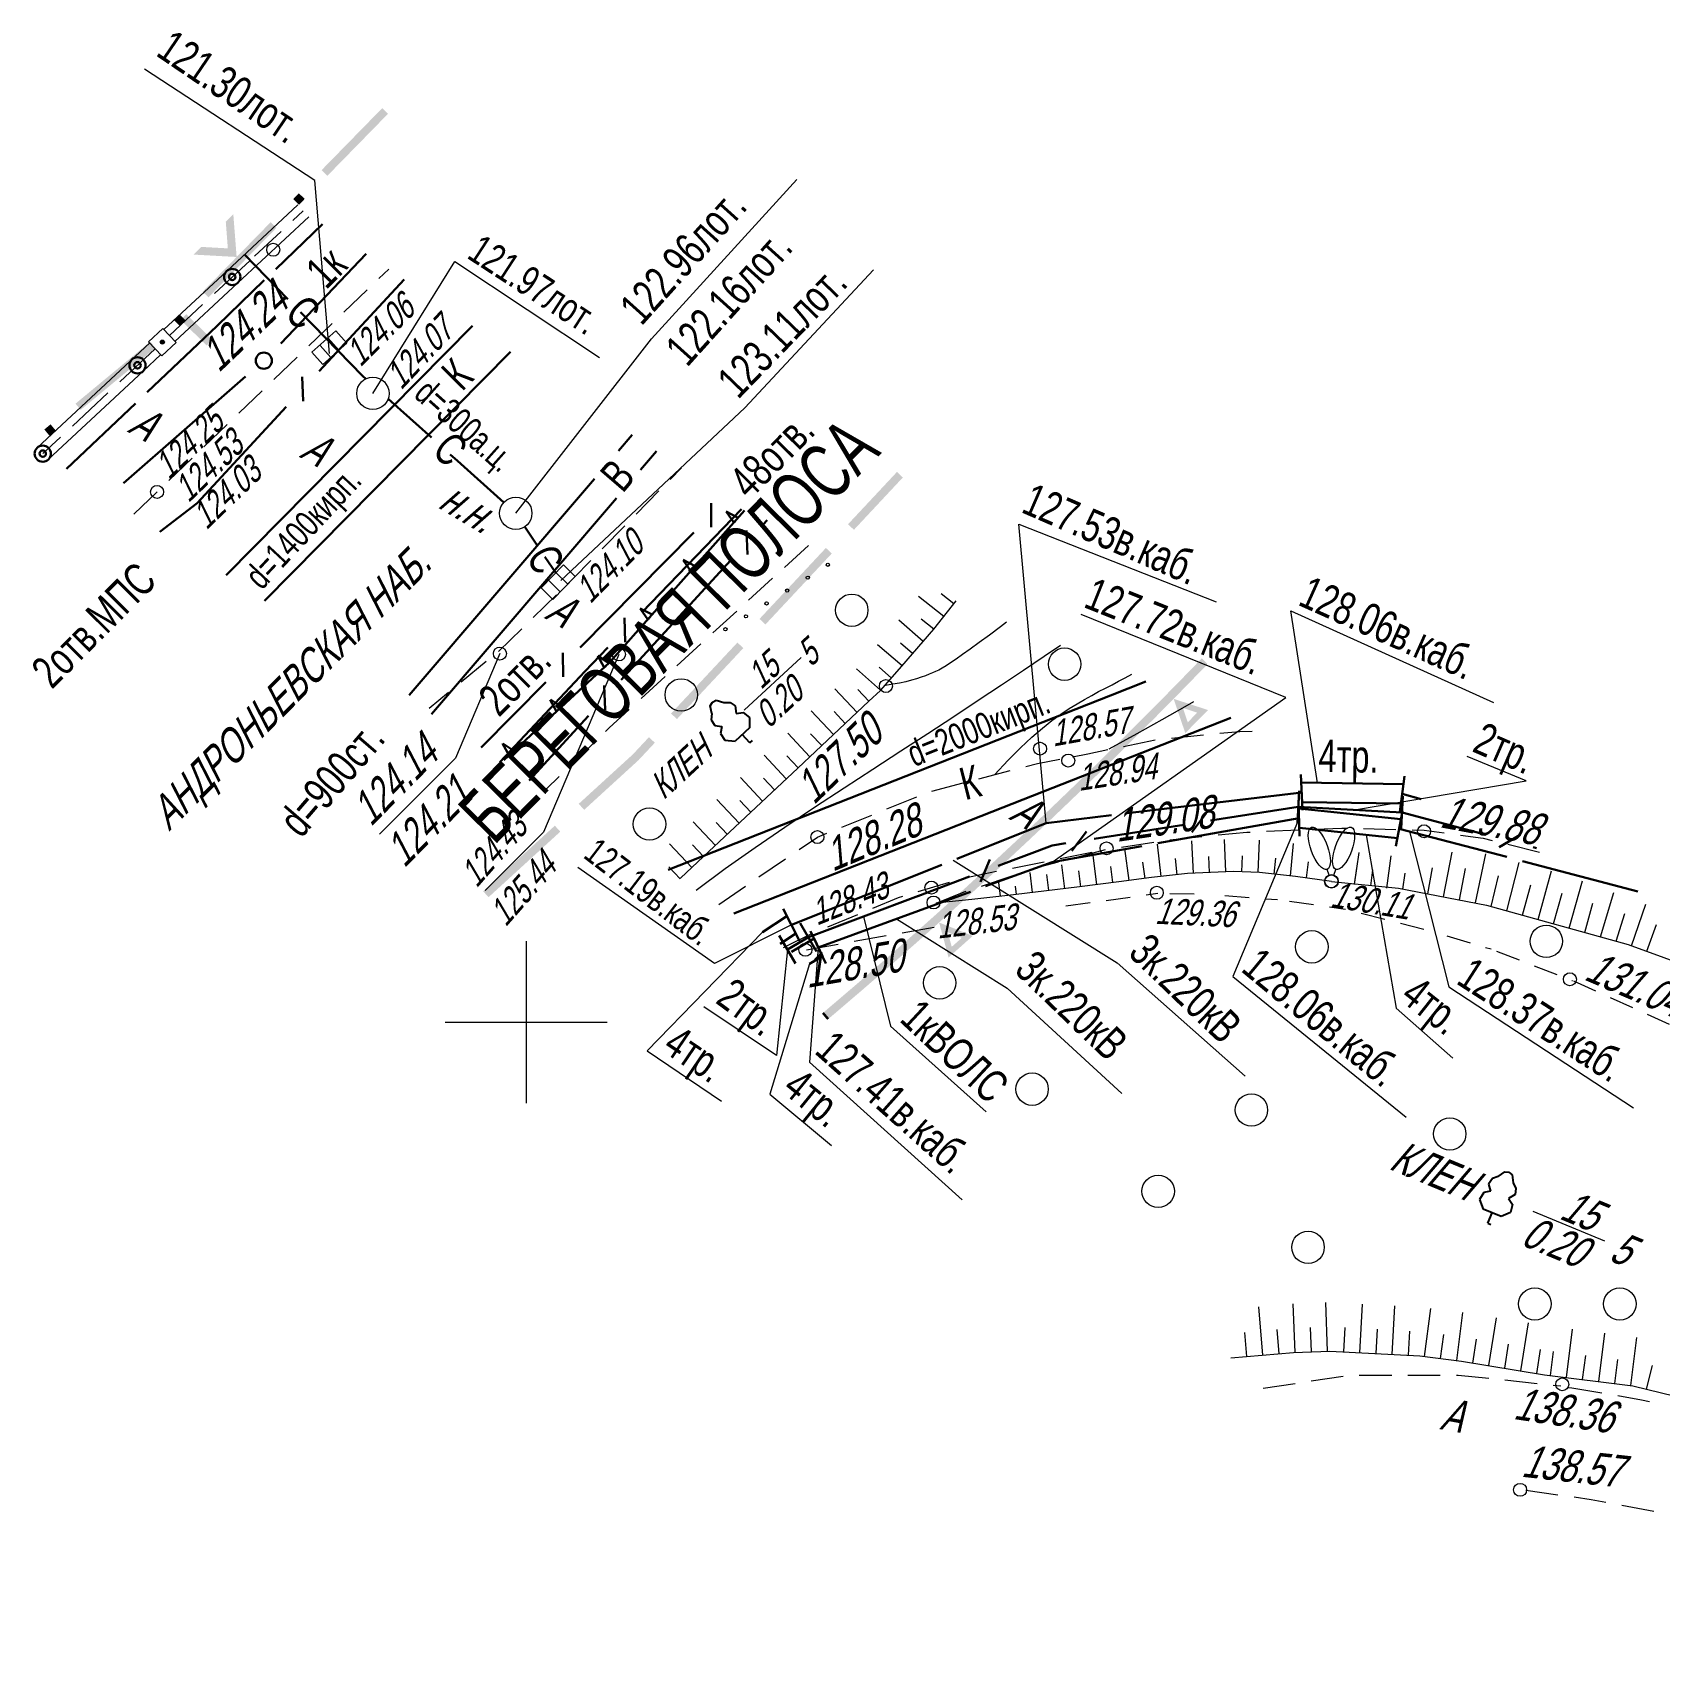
# Model space of a CAD drawing. Extents: x 10098 to 11902, y 8648 to 10202.
# Drawn here: x 10784.8 to 10835, y 9229.9 to 9280.6 of the extents above; entities that cross this region are included whole.
import ezdxf
from ezdxf.enums import TextEntityAlignment as Align

# ---------------------------------------------------------------- set-up
doc = ezdxf.new("R2010")
doc.units = 0
for name, color, linetype in [('1_Водопровод', 7, 'Continuous'), ('21_Колодцы', 7, 'Continuous'), ('22_Столбы', 7, 'Continuous'), ('23_Ограждения', 7, 'Continuous'), ('24_Растительность', 7, 'Continuous'), ('25_Откосы', 7, 'Continuous'), ('26_Горизонтали', 7, 'Continuous'), ('38_Высотные_отметки', 7, 'Continuous'), ('50_Красные_линии', 7, 'Continuous'), ('51_Сетка_координат', 7, 'Continuous'), ('52_Топонимика', 7, 'Continuous')]:
    doc.layers.add(name, color=color, linetype=linetype)
for name, color, linetype, lineweight in [('2_Водосток', 30, 'Continuous', 30), ('4_Канализация', 16, 'Continuous', 30), ('7_Электрокабели', 1, 'Continuous', 30), ('8_Связь', 3, 'Continuous', 30)]:
    doc.layers.add(name, color=color, linetype=linetype, lineweight=lineweight)
doc.styles.add('mggt', font='russian_1251.shx', dxfattribs={"width": 0.75, "oblique": 18, "height": 1})
doc.styles.add('Style-RUSSIAN_1251', font='RUSSIAN_1251.shx')
doc.linetypes.add('кабель_связи_М', pattern='A,10,-1.5,[130,ltypeshp.shx,S=0.75,R=-45,X=0,Y=0],-1.5', length=13)

msp = doc.modelspace()

# ---------------------------------------------------------------- hatches: boundary and pattern name
at = {"layer": '22_Столбы', "linetype": 'Continuous', "lineweight": 9}
h = msp.add_hatch(color=8, dxfattribs=at)
edge = h.paths.add_edge_path()
edge.add_arc((10788.771, 9271.001), 0.0625, 0, 360)
at = {"layer": '50_Красные_линии', "linetype": 'Continuous', "lineweight": 25}
for points in [[(10795.56, 9278.227), (10793.685, 9276.31), (10793.864, 9276.136), (10795.738, 9278.052)], [(10792.986, 9275.596), (10792.811, 9275.417), (10792.99, 9275.242), (10793.164, 9275.421)], [(10790.791, 9273.895), (10789.968, 9273.941), (10789.736, 9273.703), (10791.063, 9273.63), (10790.96, 9274.954), (10790.728, 9274.717)], [(10792.112, 9274.702), (10790.014, 9272.557), (10790.193, 9272.383), (10792.29, 9274.527)], [(10789.315, 9271.843), (10789.14, 9271.664), (10789.319, 9271.489), (10789.493, 9271.668)], [(10790.139, 9270.898), (10790.314, 9271.077), (10789.51, 9271.863), (10789.335, 9271.685)], [(10788.399, 9271.014), (10786.088, 9269.1), (10786.248, 9268.908), (10788.558, 9270.821)], [(10785.318, 9268.462), (10785.126, 9268.303), (10785.285, 9268.11), (10785.478, 9268.27)], [(10810.122, 9265.205), (10811.632, 9266.821), (10811.45, 9266.992), (10809.939, 9265.376)], [(10807.39, 9262.283), (10809.439, 9264.475), (10809.256, 9264.645), (10807.207, 9262.454)], [(10804.658, 9259.361), (10806.707, 9261.553), (10806.524, 9261.724), (10804.475, 9259.532)], [(10820.343, 9260.344), (10821.041, 9261.06), (10820.862, 9261.235), (10820.164, 9260.518)], [(10820.253, 9260.251), (10820.343, 9260.344), (10820.164, 9260.518), (10820.075, 9260.426), (10819.463, 9259.806), (10819.641, 9259.631)], [(10819.46, 9259.447), (10819.641, 9259.631), (10819.463, 9259.806), (10819.282, 9259.623), (10818.757, 9259.099), (10818.934, 9258.922)], [(10818.66, 9258.648), (10818.934, 9258.922), (10818.757, 9259.099), (10818.484, 9258.826), (10818.048, 9258.396), (10818.223, 9258.218)], [(10803.471, 9258.092), (10803.975, 9258.631), (10803.793, 9258.802), (10803.295, 9258.27), (10801.625, 9256.744), (10801.794, 9256.559)], [(10817.855, 9257.856), (10818.223, 9258.218), (10818.048, 9258.396), (10817.681, 9258.034), (10817.333, 9257.697), (10817.508, 9257.518)], [(10817.045, 9257.069), (10817.508, 9257.518), (10817.333, 9257.697), (10816.871, 9257.249), (10816.615, 9257.003), (10816.788, 9256.822)], [(10816.229, 9256.287), (10816.788, 9256.822), (10816.615, 9257.003), (10816.057, 9256.468), (10815.892, 9256.313), (10816.064, 9256.131)], [(10798.841, 9253.861), (10801.056, 9255.885), (10800.887, 9256.069), (10798.673, 9254.046)], [(10815.407, 9255.512), (10816.064, 9256.131), (10815.892, 9256.313), (10815.236, 9255.694), (10815.165, 9255.628), (10815.335, 9255.445)], [(10814.603, 9254.763), (10815.335, 9255.445), (10815.165, 9255.628), (10814.433, 9254.946)], [(10814.58, 9254.742), (10814.603, 9254.763), (10814.433, 9254.946), (10814.411, 9254.926), (10813.697, 9254.271), (10813.866, 9254.087)], [(10813.748, 9253.978), (10813.866, 9254.087), (10813.697, 9254.271), (10813.58, 9254.163), (10812.957, 9253.6), (10813.124, 9253.414)], [(10812.91, 9253.221), (10813.124, 9253.414), (10812.957, 9253.6), (10812.743, 9253.407), (10812.212, 9252.933), (10812.379, 9252.747)], [(10812.067, 9252.469), (10812.379, 9252.747), (10812.212, 9252.933), (10811.901, 9252.656), (10811.464, 9252.272), (10811.629, 9252.084)], [(10811.218, 9251.723), (10811.629, 9252.084), (10811.464, 9252.272), (10811.054, 9251.911), (10810.711, 9251.614), (10810.875, 9251.425)], [(10810.365, 9250.983), (10810.875, 9251.425), (10810.711, 9251.614), (10810.202, 9251.172), (10809.955, 9250.962), (10810.117, 9250.772)], [(10809.506, 9250.249), (10810.117, 9250.772), (10809.955, 9250.962), (10809.344, 9250.44), (10809.194, 9250.313), (10809.356, 9250.122)], [(10809.297, 9250.073), (10809.356, 9250.122), (10809.194, 9250.313), (10809.136, 9250.263)]]:
    msp.add_hatch(color=8, dxfattribs=at).paths.add_polyline_path(points)
h = msp.add_hatch(color=8, dxfattribs=at)
h.paths.add_polyline_path([(10820.353, 9258.928), (10819.992, 9259.986), (10821.055, 9259.64)])
h.paths.add_polyline_path([(10820.429, 9259.262), (10820.279, 9259.704), (10820.722, 9259.559)], flags=16)
h = msp.add_hatch(color=8, dxfattribs=at)
h.paths.add_polyline_path([(10813.044, 9252), (10812.752, 9253.08), (10813.791, 9252.666)])
h.paths.add_polyline_path([(10813.142, 9252.329), (10813.02, 9252.779), (10813.453, 9252.606)], flags=16)

# ---------------------------------------------------------------- linework, layer by layer
at = {"layer": '1_Водопровод', "color": 8, "linetype": 'Continuous', "lineweight": 30}
for points in [[(10802.855, 9267.643), (10803.28, 9268.14)], [(10803.537, 9267.055), (10804.029, 9267.63)], [(10796.393, 9260.098), (10802.111, 9266.775)], [(10797.077, 9259.512), (10802.793, 9266.187)]]:
    msp.add_lwpolyline(points, dxfattribs=at)
at = {"layer": '21_Колодцы', "color": 8, "linetype": 'Continuous', "lineweight": 15}
for p, q in [((10794.125, 9271.346, 123.895), (10793.389, 9270.686, 123.895)), ((10794.125, 9271.346, 123.895), (10794.464, 9270.968, 123.895)), ((10793.64, 9270.899, 123.895), (10793.971, 9270.529, 123.895)), ((10794.464, 9270.968, 123.895), (10793.728, 9270.308, 123.895)), ((10793.885, 9271.118, 123.895), (10794.216, 9270.749, 123.895)), ((10793.389, 9270.686, 123.895), (10793.728, 9270.308, 123.895)), ((10801.156, 9264.12, 124.102), (10800.465, 9263.413, 124.102)), ((10801.156, 9264.12, 124.102), (10801.52, 9263.765, 124.102)), ((10800.701, 9263.642, 124.102), (10801.056, 9263.295, 124.102)), ((10801.52, 9263.765, 124.102), (10800.828, 9263.058, 124.102)), ((10800.931, 9263.877, 124.102), (10801.286, 9263.53, 124.102)), ((10800.465, 9263.413, 124.102), (10800.828, 9263.058, 124.102))]:
    msp.add_line(p, q, dxfattribs=at)
at = {"layer": '21_Колодцы', "color": 8, "lineweight": 9}
for centre in [(10795.27, 9269.417, 124.152), (10799.682, 9265.715)]:
    msp.add_circle(centre, 0.5, dxfattribs=at)
at = {"layer": '22_Столбы', "color": 8, "linetype": 'Continuous', "lineweight": 15}
for p, q in [((10788.347, 9271.014), (10788.785, 9271.424)), ((10788.785, 9271.424), (10788.99, 9271.205)), ((10788.551, 9270.796), (10788.347, 9271.014)), ((10788.757, 9270.576), (10788.551, 9270.796)), ((10789.195, 9270.986), (10788.757, 9270.576)), ((10788.99, 9271.205), (10789.195, 9270.986))]:
    msp.add_line(p, q, dxfattribs=at)
at = {"layer": '22_Столбы', "color": 8, "linetype": 'Continuous', "lineweight": 9}
msp.add_circle((10788.771, 9271.001), 0.0625, dxfattribs=at)
at = {"layer": '23_Ограждения', "color": 8, "linetype": 'Continuous', "lineweight": 15}
for p, q in [((10790.757, 9273.196), (10792.949, 9275.239)), ((10791.098, 9272.83), (10793.289, 9274.873)), ((10792.799, 9274.759), (10793.119, 9275.056)), ((10791.613, 9273.651), (10792.434, 9274.418)), ((10790.379, 9272.501), (10791.476, 9273.524)), ((10795.452, 9272.963), (10795.759, 9273.258)), ((10788.819, 9271.388), (10790.757, 9273.196)), ((10789.16, 9271.023), (10791.098, 9272.83)), ((10794.371, 9271.923), (10795.092, 9272.616)), ((10788.99, 9271.205), (10790.014, 9272.16)), ((10793.29, 9270.883), (10794.011, 9271.577)), ((10784.907, 9267.74), (10788.38, 9270.979)), ((10787.454, 9269.773), (10788.551, 9270.796)), ((10788.173, 9270.102), (10788.722, 9270.614)), ((10792.209, 9269.843), (10792.93, 9270.537)), ((10785.247, 9267.374), (10788.173, 9270.102)), ((10785.991, 9268.409), (10787.088, 9269.432)), ((10791.128, 9268.804), (10791.849, 9269.497)), ((10790.047, 9267.764), (10790.768, 9268.457)), ((10785.077, 9267.557), (10785.626, 9268.068)), ((10788.966, 9266.724), (10789.687, 9267.417)), ((10787.885, 9265.684), (10788.606, 9266.377)), ((10813.982, 9257.517), (10814.95, 9257.769)), ((10815.434, 9257.895), (10815.787, 9257.987)), ((10812.531, 9257.139), (10813.498, 9257.391)), ((10811.137, 9256.586), (10812.064, 9256.961)), ((10809.747, 9256.023), (10810.674, 9256.398)), ((10808.426, 9255.33), (10808.994, 9255.718)), ((10808.994, 9255.718), (10809.283, 9255.835)), ((10807.187, 9254.485), (10808.013, 9255.048)), ((10816.489, 9255.053), (10817.469, 9255.25)), ((10813.547, 9254.464), (10814.528, 9254.66)), ((10815.018, 9254.759), (10815.998, 9254.955)), ((10805.948, 9253.639), (10806.774, 9254.203)), ((10812.109, 9254.038), (10813.068, 9254.323)), ((10810.702, 9253.524), (10811.496, 9253.856)), ((10811.496, 9253.856), (10811.63, 9253.896)), ((10809.318, 9252.945), (10810.241, 9253.331)), ((10807.948, 9252.305), (10808.845, 9252.746)), ((10810.132, 9252.501), (10811.117, 9252.674)), ((10811.61, 9252.76), (10812.595, 9252.933)), ((10808.655, 9252.241), (10809.64, 9252.414)), ((10822.756, 9238.699), (10823.745, 9238.85)), ((10824.239, 9238.925), (10825.227, 9239.076)), ((10825.726, 9239.102), (10826.726, 9239.103)), ((10827.226, 9239.104), (10828.226, 9239.106)), ((10828.726, 9239.107), (10828.782, 9239.107)), ((10828.782, 9239.107), (10829.72, 9239.007)), ((10830.217, 9238.954), (10831.212, 9238.848)), ((10831.709, 9238.795), (10831.945, 9238.77)), ((10830.869, 9235.551), (10831.859, 9235.411)), ((10832.354, 9235.341), (10832.88, 9235.266)), ((10832.88, 9235.266), (10833.341, 9235.18)), ((10833.832, 9235.088), (10834.815, 9234.904))]:
    msp.add_line(p, q, dxfattribs=at)
at = {"layer": '23_Ограждения', "color": 8, "linetype": 'Continuous', "lineweight": 30}
for p, q in [((10806.41, 9265.427), (10806.177, 9265.767)), ((10806.545, 9265.58), (10806.18, 9265.771)), ((10805.083, 9263.931), (10804.85, 9264.27)), ((10805.218, 9264.084), (10804.853, 9264.274)), ((10803.756, 9262.434), (10803.523, 9262.774)), ((10803.891, 9262.587), (10803.526, 9262.778)), ((10802.413, 9260.954), (10802.215, 9261.315)), ((10802.563, 9261.092), (10802.219, 9261.319)), ((10800.943, 9259.597), (10800.745, 9259.959)), ((10801.093, 9259.736), (10800.749, 9259.962)), ((10799.473, 9258.241), (10799.275, 9258.602)), ((10799.623, 9258.38), (10799.279, 9258.606))]:
    msp.add_line(p, q, dxfattribs=at)
at = {"layer": '23_Ограждения', "color": 8, "linetype": 'Continuous', "lineweight": 15}
for points in [[(10804.795, 9267.121), (10804.445, 9266.763)], [(10804.095, 9266.406), (10803.396, 9265.691)], [(10803.047, 9265.333), (10802.347, 9264.618)], [(10808.72, 9264.718), (10807.98, 9264.045)], [(10801.998, 9264.261), (10801.47, 9263.721), (10801.295, 9263.55)], [(10807.611, 9263.708), (10806.871, 9263.035)], [(10800.937, 9263.2), (10800.222, 9262.501)], [(10806.502, 9262.698), (10805.765, 9262.022)], [(10799.865, 9262.151), (10799.15, 9261.452)], [(10805.396, 9261.684), (10804.659, 9261.009)], [(10798.764, 9261.134), (10797.992, 9260.499)], [(10804.291, 9260.671), (10803.553, 9259.995)], [(10797.606, 9260.181), (10797.012, 9259.691)], [(10803.185, 9259.657), (10802.563, 9259.087), (10802.451, 9258.978)], [(10802.093, 9258.629), (10801.376, 9257.931)], [(10818.447, 9258.519), (10819.427, 9258.722)], [(10819.923, 9258.776), (10820.919, 9258.873)], [(10821.416, 9258.922), (10822.035, 9258.982), (10822.413, 9258.989)], [(10815.787, 9257.987), (10816.475, 9258.121)], [(10816.872, 9258.198), (10817.344, 9258.29)], [(10817.344, 9258.29), (10817.958, 9258.417)], [(10801.018, 9257.583), (10800.633, 9257.208)], [(10818.388, 9255.41), (10819.377, 9255.562)], [(10819.871, 9255.637), (10820.866, 9255.734)], [(10821.364, 9255.782), (10822.253, 9255.869), (10822.36, 9255.873)], [(10822.859, 9255.895), (10823.858, 9255.938)], [(10824.358, 9255.959), (10825.19, 9255.995), (10825.357, 9255.991)], [(10825.857, 9255.979), (10826.856, 9255.954)], [(10827.356, 9255.941), (10827.726, 9255.932), (10828.35, 9255.847)], [(10828.846, 9255.78), (10829.551, 9255.685), (10829.831, 9255.615)], [(10816.927, 9255.08), (10817.894, 9255.335)], [(10830.316, 9255.494), (10831.286, 9255.251)], [(10814.059, 9254.203), (10815.009, 9254.517)], [(10815.484, 9254.674), (10815.888, 9254.807), (10816.443, 9254.953)], [(10812.657, 9253.672), (10813.522, 9254.026), (10813.584, 9254.047)], [(10832.152, 9238.725), (10832.29, 9238.708), (10833.212, 9238.553)], [(10833.705, 9238.47), (10834.439, 9238.346), (10834.688, 9238.29)]]:
    msp.add_lwpolyline(points, dxfattribs=at)
at = {"layer": '23_Ограждения', "color": 8, "linetype": 'Continuous', "lineweight": 30}
msp.add_lwpolyline([(10799.309, 9258.09), (10802.58, 9261.108), (10806.743, 9265.802)], dxfattribs=at)
for centre, radius in [((10790.928, 9273.013), 0.25), ((10790.928, 9273.013), 0.1), ((10788.002, 9270.285), 0.25), ((10788.002, 9270.285), 0.1), ((10785.077, 9267.557), 0.25), ((10785.077, 9267.557), 0.1), ((10806.443, 9265.464), 0.01), ((10805.116, 9263.968), 0.01), ((10803.789, 9262.471), 0.01), ((10802.449, 9260.987), 0.01), ((10799.51, 9258.275), 0.01)]:
    msp.add_circle(centre, radius, dxfattribs=at)
at = {"layer": '23_Ограждения', "color": 8, "linetype": 'Continuous', "lineweight": 9}
for centre in [(10809.316, 9264.127), (10808.696, 9263.728), (10808.06, 9263.33), (10807.424, 9262.932), (10806.153, 9262.136), (10806.789, 9262.534)]:
    msp.add_circle(centre, 0.05, dxfattribs=at)
at = {"layer": '24_Растительность', "color": 8, "linetype": 'Continuous', "lineweight": 15}
for p, q in [((10808.494, 9261.265), (10806.732, 9259.635)), ((10824.793, 9254.544), (10824.734, 9254.717)), ((10824.936, 9254.543), (10825.004, 9254.714)), ((10833.306, 9243.241), (10831.09, 9244.161))]:
    msp.add_line(p, q, dxfattribs=at)
at = {"layer": '24_Растительность', "color": 8}
for p, q in [((10805.684, 9259.774), (10805.753, 9259.884)), ((10805.739, 9259.53), (10805.684, 9259.774)), ((10805.753, 9259.884), (10805.868, 9259.944)), ((10805.868, 9259.944), (10806.106, 9259.87)), ((10806.106, 9259.87), (10806.296, 9259.875)), ((10806.296, 9259.875), (10806.458, 9259.774)), ((10806.458, 9259.774), (10806.483, 9259.537)), ((10806.483, 9259.537), (10806.7, 9259.567)), ((10806.7, 9259.567), (10806.896, 9259.408)), ((10805.739, 9259.53), (10805.719, 9259.341)), ((10805.719, 9259.341), (10805.827, 9259.162)), ((10805.827, 9259.162), (10806.042, 9259.129)), ((10806.042, 9259.129), (10805.999, 9258.919)), ((10806.895, 9259.09), (10806.455, 9258.683)), ((10806.896, 9259.408), (10806.895, 9259.09)), ((10805.999, 9258.919), (10806.138, 9258.707)), ((10806.138, 9258.707), (10806.455, 9258.683)), ((10806.911, 9258.632), (10806.675, 9258.886)), ((10806.911, 9258.632), (10806.986, 9258.701)), ((10830.017, 9245.232), (10830.215, 9245.384)), ((10830.215, 9245.384), (10830.344, 9245.367)), ((10829.837, 9245.171), (10829.719, 9244.998)), ((10829.719, 9244.998), (10829.779, 9244.789)), ((10830.017, 9245.232), (10829.837, 9245.171)), ((10830.344, 9245.367), (10830.446, 9245.288)), ((10830.446, 9245.288), (10830.479, 9245.04)), ((10830.479, 9245.04), (10830.562, 9244.87)), ((10829.57, 9244.741), (10829.435, 9244.526)), ((10829.435, 9244.526), (10829.546, 9244.228)), ((10829.779, 9244.789), (10829.57, 9244.741)), ((10830.539, 9244.681), (10830.333, 9244.559)), ((10830.333, 9244.559), (10830.452, 9244.375)), ((10830.452, 9244.375), (10830.389, 9244.13)), ((10830.562, 9244.87), (10830.539, 9244.681)), ((10830.1, 9243.998), (10829.546, 9244.228)), ((10829.69, 9243.792), (10829.823, 9244.113)), ((10830.389, 9244.13), (10830.1, 9243.998)), ((10829.69, 9243.792), (10829.785, 9243.753))]:
    msp.add_line(p, q, dxfattribs=at)
at = {"layer": '24_Растительность', "color": 8, "linetype": 'Continuous', "lineweight": 9}
for centre, radius in [((10810.056, 9262.722), 0.5), ((10816.626, 9261.057), 0.5), ((10804.79, 9260.107), 0.5), ((10803.81, 9256.119), 0.5), ((10824.864, 9254.349), 0.21), ((10831.498, 9252.499), 0.5), ((10824.26, 9252.329), 0.5), ((10812.769, 9251.217), 0.5), ((10815.623, 9247.934), 0.5), ((10822.395, 9247.29), 0.5), ((10828.519, 9246.551), 0.5), ((10819.515, 9244.78), 0.5), ((10824.144, 9243.051), 0.5), ((10831.144, 9241.301), 0.5), ((10833.769, 9241.301), 0.5)]:
    msp.add_circle(centre, radius, dxfattribs=at)
for centre, major_axis in [((10824.49, 9255.371), (-0.241, 0.652)), ((10825.24, 9255.37), (0.239, 0.653))]:
    msp.add_ellipse(centre, major_axis=major_axis, ratio=0.369829, start_param=0, end_param=6.283175, dxfattribs=at)
at = {"layer": '25_Откосы', "color": 8, "linetype": 'Continuous', "lineweight": 15}
for p, q in [((10812.899, 9262.531), (10812.114, 9263.15)), ((10813.209, 9262.923), (10812.817, 9263.233)), ((10812.263, 9261.76), (10811.507, 9262.415)), ((10812.59, 9262.138), (10812.197, 9262.448)), ((10811.608, 9261.004), (10810.852, 9261.658)), ((10811.935, 9261.382), (10811.557, 9261.709)), ((10810.947, 9260.254), (10810.197, 9260.916)), ((10811.278, 9260.629), (10810.903, 9260.96)), ((10810.219, 9259.569), (10809.534, 9260.297)), ((10810.583, 9259.911), (10810.24, 9260.276)), ((10809.49, 9258.884), (10808.805, 9259.613)), ((10809.854, 9259.226), (10809.512, 9259.591)), ((10808.761, 9258.199), (10808.076, 9258.928)), ((10809.126, 9258.542), (10808.783, 9258.906)), ((10808.033, 9257.514), (10807.348, 9258.243)), ((10808.397, 9257.857), (10808.055, 9258.221)), ((10807.304, 9256.83), (10806.619, 9257.558)), ((10807.668, 9257.172), (10807.326, 9257.536)), ((10806.575, 9256.145), (10805.89, 9256.874)), ((10806.939, 9256.487), (10806.597, 9256.852)), ((10805.846, 9255.46), (10805.161, 9256.189)), ((10806.21, 9255.803), (10805.868, 9256.167)), ((10820.603, 9254.599), (10820.559, 9255.598)), ((10821.602, 9254.643), (10821.558, 9255.642)), ((10822.601, 9254.62), (10822.644, 9255.619)), ((10823.596, 9254.52), (10823.698, 9255.515)), ((10805.117, 9254.776), (10804.432, 9255.504)), ((10805.482, 9255.118), (10805.139, 9255.482)), ((10817.624, 9254.248), (10817.497, 9255.24)), ((10818.616, 9254.377), (10818.484, 9255.368)), ((10819.608, 9254.501), (10819.498, 9255.495)), ((10820.105, 9254.556), (10820.05, 9255.053)), ((10821.102, 9254.621), (10821.08, 9255.121)), ((10822.101, 9254.642), (10822.123, 9255.141)), ((10823.098, 9254.572), (10823.15, 9255.069)), ((10825.578, 9254.255), (10825.716, 9255.245)), ((10826.572, 9254.144), (10826.71, 9255.134)), ((10828.328, 9253.873), (10828.592, 9255.248)), ((10829.31, 9253.684), (10829.632, 9255.197)), ((10804.753, 9254.433), (10804.41, 9254.798)), ((10815.639, 9254.006), (10815.567, 9254.627)), ((10816.135, 9254.064), (10816.075, 9254.561)), ((10816.632, 9254.124), (10816.542, 9254.865)), ((10817.128, 9254.184), (10817.064, 9254.68)), ((10818.12, 9254.312), (10818.056, 9254.808)), ((10819.111, 9254.442), (10819.046, 9254.938)), ((10824.092, 9254.457), (10824.161, 9254.952)), ((10825.578, 9254.26), (10825.648, 9254.756)), ((10826.077, 9254.213), (10826.146, 9254.708)), ((10827.072, 9254.113), (10827.142, 9254.608)), ((10827.837, 9253.967), (10827.989, 9254.769)), ((10828.819, 9253.778), (10829.004, 9254.744)), ((10829.798, 9253.578), (10830.018, 9254.516)), ((10830.28, 9253.444), (10830.659, 9254.933)), ((10831.243, 9253.175), (10831.661, 9254.677)), ((10814.645, 9253.892), (10814.598, 9254.31)), ((10815.142, 9253.949), (10815.113, 9254.197)), ((10830.761, 9253.31), (10831.023, 9254.248)), ((10832.206, 9252.907), (10832.612, 9254.365)), ((10833.17, 9252.639), (10833.58, 9254.011)), ((10816.669, 9253.593), (10817.412, 9253.695)), ((10817.907, 9253.763), (10818.65, 9253.865)), ((10819.146, 9253.932), (10819.508, 9253.982)), ((10819.875, 9253.978), (10820.624, 9253.969)), ((10821.578, 9253.91), (10822.325, 9253.852)), ((10822.824, 9253.814), (10823.198, 9253.785)), ((10823.57, 9253.734), (10824.313, 9253.631)), ((10824.808, 9253.562), (10825.302, 9253.494)), ((10831.725, 9253.041), (10831.987, 9253.982)), ((10832.688, 9252.773), (10832.939, 9253.676)), ((10834.13, 9252.362), (10834.57, 9253.65)), ((10825.785, 9253.369), (10826.511, 9253.182)), ((10826.995, 9253.056), (10827.713, 9252.871)), ((10833.651, 9252.504), (10833.924, 9253.358)), ((10834.6, 9252.192), (10834.898, 9253.02)), ((10828.424, 9252.663), (10829.144, 9252.452)), ((10829.624, 9252.312), (10829.793, 9252.262)), ((10829.957, 9252.198), (10830.656, 9251.927)), ((10831.122, 9251.746), (10831.821, 9251.474)), ((10832.287, 9251.293), (10832.311, 9251.284)), ((10832.334, 9251.274), (10833.017, 9250.966)), ((10833.473, 9250.76), (10834.157, 9250.452)), ((10834.613, 9250.246), (10835.296, 9249.938)), ((10824.746, 9239.843), (10824.687, 9241.342)), ((10822.751, 9239.719), (10822.621, 9241.213)), ((10823.747, 9239.803), (10823.687, 9241.302)), ((10825.745, 9239.796), (10825.825, 9241.293)), ((10826.743, 9239.742), (10826.824, 9241.24)), ((10827.741, 9239.677), (10827.93, 9241.165)), ((10828.733, 9239.551), (10828.922, 9241.039)), ((10829.721, 9239.396), (10829.96, 9240.877)), ((10822.252, 9239.676), (10822.188, 9240.423)), ((10823.249, 9239.762), (10823.184, 9240.509)), ((10824.247, 9239.823), (10824.217, 9240.572)), ((10825.246, 9239.822), (10825.286, 9240.571)), ((10826.244, 9239.769), (10826.284, 9240.518)), ((10827.243, 9239.715), (10827.283, 9240.464)), ((10828.237, 9239.614), (10828.332, 9240.358)), ((10830.708, 9239.236), (10830.947, 9240.717)), ((10832.125, 9239.031), (10832.312, 9240.52)), ((10833.117, 9238.907), (10833.304, 9240.395)), ((10829.227, 9239.476), (10829.347, 9240.216)), ((10830.214, 9239.316), (10830.334, 9240.056)), ((10831.202, 9239.156), (10831.321, 9239.897)), ((10831.629, 9239.094), (10831.722, 9239.838)), ((10834.109, 9238.782), (10834.296, 9240.27)), ((10832.621, 9238.969), (10832.714, 9239.713)), ((10833.613, 9238.844), (10833.706, 9239.588)), ((10834.596, 9238.669), (10834.774, 9239.398))]:
    msp.add_line(p, q, dxfattribs=at)
at = {"layer": '25_Откосы', "color": 8, "linetype": 'Continuous', "lineweight": 9}
for points in [[(10804.771, 9254.45), (10805.481, 9255.117), (10808.386, 9257.846), (10810.587, 9259.915), (10810.939, 9260.245), (10811.599, 9260.993), (10812.589, 9262.137), (10813.281, 9263.014)], [(10824.864, 9254.349), (10823.754, 9254.504), (10822.643, 9254.619), (10821.841, 9254.653), (10820.421, 9254.591), (10819.309, 9254.468), (10818.296, 9254.334), (10817.089, 9254.179), (10815.98, 9254.045), (10814.872, 9253.918), (10813.764, 9253.794), (10812.657, 9253.672)], [(10824.864, 9254.349), (10826.935, 9254.14), (10829.653, 9253.618), (10834.024, 9252.401), (10837.332, 9251.201), (10842.395, 9248.991), (10844.753, 9247.72), (10850.481, 9244.686), (10854.256, 9242.575)], [(10821.754, 9239.633), (10823.698, 9239.801), (10824.817, 9239.846), (10827.59, 9239.696), (10828.876, 9239.533), (10831.446, 9239.117)], [(10831.446, 9239.117), (10834.169, 9238.774), (10837.624, 9237.927), (10840.096, 9237.344), (10842.962, 9236.526), (10845.239, 9235.759), (10847.652, 9234.81), (10852.129, 9232.815), (10858.576, 9229.9), (10858.576, 9229.9), (10858.576, 9229.9)]]:
    msp.add_lwpolyline(points, dxfattribs=at)
at = {"layer": '26_Горизонтали', "color": 8, "lineweight": 9}
for points in [[(10814.836, 9262.351), (10814.647, 9262.21), (10814.303, 9261.955), (10813.991, 9261.726), (10813.715, 9261.524), (10813.476, 9261.352), (10813.275, 9261.211), (10813.108, 9261.098), (10812.968, 9261.007), (10812.848, 9260.934), (10812.742, 9260.876), (10812.644, 9260.828), (10812.546, 9260.786), (10812.443, 9260.744), (10812.328, 9260.701), (10812.199, 9260.655), (10812.057, 9260.608), (10811.899, 9260.562), (10811.725, 9260.516), (10811.533, 9260.474), (10811.322, 9260.434), (10811.093, 9260.399)], [(10805.246, 9254.081), (10806.151, 9254.744), (10807.068, 9255.393), (10807.99, 9256.025), (10808.908, 9256.64), (10809.817, 9257.238), (10810.708, 9257.818), (10811.574, 9258.379), (10812.408, 9258.92), (10813.203, 9259.441), (10813.958, 9259.941), (10814.675, 9260.419), (10815.353, 9260.873), (10815.992, 9261.303), (10816.496, 9261.643)], [(10814.466, 9257.643), (10814.884, 9258.092), (10815.266, 9258.477), (10815.616, 9258.804), (10815.939, 9259.081), (10816.236, 9259.315), (10816.511, 9259.514), (10816.769, 9259.684), (10817.011, 9259.834), (10817.242, 9259.969), (10817.464, 9260.092), (10817.677, 9260.208), (10817.885, 9260.317), (10818.09, 9260.422), (10818.292, 9260.527), (10818.495, 9260.634), (10818.699, 9260.745)]]:
    msp.add_lwpolyline(points, dxfattribs=at)
at = {"layer": '26_Горизонтали', "color": 8, "linetype": 'Continuous', "lineweight": 9}
msp.add_lwpolyline([(10820.61, 9259.889), (10820.336, 9259.735), (10819.631, 9259.342), (10818.852, 9258.908), (10817.992, 9258.428)], dxfattribs=at)
at = {"layer": '2_Водосток', "color": 8, "linetype": 'Continuous', "lineweight": 15}
for points in [[(10793.933, 9270.652), (10793.473, 9275.99), (10788.216, 9279.433)], [(10799.687, 9265.714), (10803.868, 9271.102), (10808.359, 9276.019)], [(10795.27, 9269.417), (10797.803, 9273.491), (10802.269, 9270.525)], [(10801.07, 9263.635), (10806.75, 9268.968), (10810.726, 9273.234)]]:
    msp.add_lwpolyline(points, dxfattribs=at)
at = {"layer": '2_Водосток', "color": 8, "linetype": 'Continuous', "lineweight": 30, "ltscale": 0.5, "flags": 128}
for points in [[(10792.646, 9272.326), (10791.305, 9273.706)], [(10795.049, 9269.866), (10794.957, 9269.948), (10793.031, 9271.93)], [(10797.076, 9268.051), (10795.74, 9269.247)], [(10799.311, 9266.051), (10797.881, 9267.331), (10797.655, 9267.533)], [(10800.331, 9264.746), (10799.962, 9265.301)], [(10800.919, 9263.877), (10800.583, 9264.368)]]:
    msp.add_lwpolyline(points, dxfattribs=at)
at = {"layer": '38_Высотные_отметки', "color": 8, "linetype": 'Continuous', "lineweight": 15}
for points, elevation in [([(10799.191, 9261.384), (10797.824, 9258.155), (10795.478, 9255.809)], 124.14), ([(10802.867, 9261.357), (10800.541, 9255.872), (10798.738, 9254.069)], 124.43)]:
    msp.add_lwpolyline(points, dxfattribs=dict(at, elevation=elevation))
at = {"layer": '38_Высотные_отметки', "color": 8, "lineweight": 9}
for centre in [(10792.193, 9273.852), (10799.191, 9261.384, 124.14), (10802.867, 9261.357, 124.43), (10811.108, 9260.381, 127.5), (10815.869, 9258.447, 128.57), (10816.74, 9258.081, 128.938), (10827.724, 9255.896, 129.878), (10808.994, 9255.718, 128.28), (10817.922, 9255.37, 129.079), (10824.864, 9254.349, 130.112), (10812.515, 9254.158), (10819.474, 9253.998, 129.364), (10812.579, 9253.697, 128.435), (10808.624, 9252.236, 128.41), (10832.226, 9251.327, 131.039), (10831.992, 9238.819, 138.356)]:
    msp.add_circle(centre, 0.2, dxfattribs=at)
at = {"layer": '38_Высотные_отметки', "color": 8, "linetype": 'Continuous', "lineweight": 9}
for centre in [(10788.606, 9266.377), (10830.691, 9235.562)]:
    msp.add_arc(centre, 0.2, 0, 360, dxfattribs=at)
at = {"layer": '4_Канализация', "color": 8, "linetype": 'Continuous', "lineweight": 30}
for points in [[(10790.736, 9263.802), (10798.343, 9271.5)], [(10791.922, 9263.012), (10799.519, 9270.7)], [(10804.386, 9254.706), (10818.041, 9260.086)], [(10818.041, 9260.085), (10819.138, 9260.517)], [(10814.722, 9256.629), (10821.757, 9259.4)], [(10806.414, 9253.356), (10814.721, 9256.628)]]:
    msp.add_lwpolyline(points, dxfattribs=at)
at = {"layer": '51_Сетка_координат', "color": 8, "lineweight": 15}
for points in [[(10800, 9252.5), (10800, 9247.5)], [(10797.5, 9250), (10802.5, 9250)]]:
    msp.add_lwpolyline(points, dxfattribs=at)
at = {"layer": '7_Электрокабели', "color": 8, "linetype": 'Continuous', "lineweight": 30}
for p, q in [((10818.569, 9256.451), (10823.946, 9257.098)), ((10813.299, 9255.046), (10816.062, 9256.149)), ((10816.062, 9256.149), (10818.073, 9256.391)), ((10819.505, 9255.526), (10823.864, 9256.301)), ((10816.245, 9254.947), (10819.013, 9255.439)), ((10808.191, 9253.007), (10812.835, 9254.861)), ((10814.189, 9254.197), (10816.245, 9254.947)), ((10809.022, 9252.311), (10813.719, 9254.025))]:
    msp.add_line(p, q, dxfattribs=at)
for points in [[(10792.275, 9273.256), (10793.719, 9274.647)], [(10795.067, 9273.73), (10792.425, 9270.963)], [(10788.299, 9269.455), (10790.459, 9271.506), (10791.914, 9272.909)], [(10791.336, 9269.934), (10787.567, 9266.648)], [(10785.807, 9267.087), (10787.937, 9269.11)], [(10827.048, 9257.049), (10827.635, 9256.893)], [(10826.955, 9255.976), (10830.278, 9255.103)], [(10830.762, 9254.976), (10834.326, 9254.04)]]:
    msp.add_lwpolyline(points, dxfattribs=at)
at = {"layer": '7_Электрокабели', "color": 8, "linetype": 'Continuous', "lineweight": 15}
for points in [[(10816.062, 9256.149), (10815.216, 9265.381), (10821.305, 9262.98)], [(10824.436, 9257.39), (10823.615, 9262.702), (10829.865, 9259.874)], [(10816.245, 9254.947), (10823.46, 9260.028), (10817.137, 9262.586)], [(10823.864, 9256.301), (10821.822, 9251.411), (10827.167, 9247.071)], [(10825.933, 9255.782), (10826.86, 9250.431), (10828.608, 9248.888)], [(10827.27, 9255.893), (10828.491, 9251.095), (10834.19, 9247.353)], [(10813.189, 9255.002), (10818.246, 9251.839), (10822.196, 9248.332)], [(10808.191, 9253.007), (10805.817, 9251.818), (10801.597, 9254.776)], [(10811.436, 9253.192), (10814.857, 9251.056), (10818.393, 9247.796)], [(10807.299, 9252.785), (10803.74, 9249.119), (10806.029, 9247.564)], [(10809.022, 9252.311), (10808.747, 9248.767), (10813.466, 9244.52)], [(10808.751, 9251.8), (10807.521, 9247.776), (10809.429, 9246.198)]]:
    msp.add_lwpolyline(points, dxfattribs=at)
at = {"layer": '7_Электрокабели', "color": 8, "linetype": 'Continuous', "lineweight": 30, "flags": 128}
for points in [[(10823.974, 9256.548), (10823.917, 9257.648)], [(10826.972, 9256.502), (10827.123, 9257.596)], [(10823.93, 9257.398), (10827.089, 9257.349)], [(10823.883, 9255.748), (10823.844, 9256.854)], [(10823.853, 9256.604), (10827.009, 9256.272)], [(10823.961, 9256.798), (10827.007, 9256.75)], [(10826.856, 9255.434), (10827.054, 9256.518)], [(10826.901, 9255.68), (10823.875, 9255.998)], [(10807.937, 9253.497), (10808.444, 9252.517)], [(10807.299, 9252.785), (10808.052, 9253.275), (10808.33, 9252.739), (10807.843, 9252.423)], [(10808.199, 9252.17), (10808.893, 9252.583), (10809.151, 9252.039), (10808.751, 9251.8)], [(10808.785, 9252.809), (10809.258, 9251.813)]]:
    msp.add_lwpolyline(points, dxfattribs=at)
at = {"layer": '7_Электрокабели', "color": 8, "linetype": 'Continuous', "lineweight": 30}
msp.add_circle((10791.902, 9270.427), 0.25, dxfattribs=at)
at = {"layer": '8_Связь', "color": 8, "linetype": 'Continuous', "lineweight": 30}
for p, q in [((10793.119, 9269.176), (10793.09, 9269.925)), ((10805.713, 9265.282), (10805.709, 9266.032)), ((10806.834, 9264.44), (10806.8, 9265.189)), ((10803.041, 9262.487), (10803.054, 9261.737)), ((10801.141, 9260.661), (10801.137, 9261.411)), ((10802.446, 9259.645), (10802.412, 9260.394)), ((10820.557, 9255.872), (10821.009, 9256.47)), ((10816.849, 9255.292), (10817.301, 9255.891)), ((10830.047, 9255.406), (10830.695, 9255.782)), ((10814.029, 9254.333), (10814.315, 9255.027))]:
    msp.add_line(p, q, dxfattribs=at)
at = {"layer": '8_Связь', "color": 8, "linetype": 'кабель_связи_М', "lineweight": 30, "ltscale": 0.5}
for p, q in [((10821.134, 9256.226), (10823.839, 9256.649)), ((10817.543, 9255.665), (10820.309, 9256.097)), ((10816.245, 9255.462), (10816.66, 9255.527)), ((10814.575, 9254.832), (10816.245, 9255.462)), ((10812.099, 9253.898), (10813.693, 9254.499))]:
    msp.add_line(p, q, dxfattribs=at)
at = {"layer": '8_Связь', "color": 8, "linetype": 'Continuous', "lineweight": 30}
for points in [[(10793.614, 9270.101), (10796.236, 9272.934)], [(10788.694, 9265.138), (10789.844, 9266.027), (10792.595, 9269)], [(10806.654, 9265.844), (10803.569, 9262.651)], [(10807.323, 9265.368), (10807.446, 9265.502)], [(10801.667, 9261.57), (10805.184, 9265.124)], [(10802.935, 9260.573), (10806.311, 9264.262)], [(10802.527, 9261.572), (10801.811, 9260.832), (10799.192, 9258.035)], [(10798.612, 9258.482), (10800.612, 9260.503)], [(10800.091, 9257.464), (10801.923, 9259.466)], [(10827.046, 9256.477), (10829.646, 9255.787)], [(10831.096, 9255.401), (10831.195, 9255.375)], [(10808.717, 9252.622), (10812.112, 9253.903)]]:
    msp.add_lwpolyline(points, dxfattribs=at)
at = {"layer": '8_Связь', "color": 8, "linetype": 'Continuous', "lineweight": 15}
for points in [[(10825.573, 9256.556), (10830.878, 9257.457), (10829.055, 9258.21)], [(10810.415, 9253.263), (10811.249, 9249.883), (10814.203, 9247.232)], [(10808.068, 9252.247), (10807.727, 9248.978), (10805.491, 9250.475)]]:
    msp.add_lwpolyline(points, dxfattribs=at)
at = {"layer": '8_Связь', "color": 8, "linetype": 'Continuous', "lineweight": 30, "flags": 128}
for points in [[(10823.812, 9256.15), (10823.866, 9257.148)], [(10827.046, 9256.477), (10823.839, 9256.649)], [(10827.019, 9255.978), (10827.073, 9256.976)], [(10808.467, 9253.055), (10808.967, 9252.189)], [(10808.318, 9251.814), (10807.818, 9252.68)], [(10808.068, 9252.247), (10808.717, 9252.622)]]:
    msp.add_lwpolyline(points, dxfattribs=at)

# ---------------------------------------------------------------- texts
at = {"layer": '1_Водопровод', "color": 8, "linetype": 'Continuous', "lineweight": 15, "style": 'mggt', "width": 0.75}
msp.add_text('В', height=1, rotation=49.2748, dxfattribs=at).set_placement((10802.98, 9266.31))
at = {"layer": '1_Водопровод', "color": 8, "linetype": 'Continuous', "lineweight": 15, "ltscale": 0.5, "style": 'mggt', "width": 0.75}
msp.add_text('d=900ст.', height=1, rotation=49.2594, dxfattribs=at).set_placement((10793.053, 9255.65))
at = {"layer": '24_Растительность', "color": 8, "linetype": 'Continuous', "lineweight": 15, "style": 'mggt', "oblique": 18, "width": 0.75}
for s, height, rotation, p in [('5', 0.8, 42.7651, (10808.787, 9260.947)), ('15', 0.8, 42.7651, (10807.252, 9260.252)), ('0.20', 0.8, 42.7651, (10807.484, 9259.041)), ('КЛЕН', 0.8, 42.7651, (10804.246, 9256.847)), ('КЛЕН', 1, 337.4619, (10826.603, 9245.481)), ('15', 1, 337.4619, (10831.867, 9243.946)), ('0.20', 1, 337.4619, (10830.668, 9243.145)), ('5', 1, 337.4619, (10833.392, 9242.664))]:
    msp.add_text(s, height=height, rotation=rotation, dxfattribs=at).set_placement(p)
at = {"layer": '2_Водосток', "color": 8, "linetype": 'Continuous', "lineweight": 15, "style": 'mggt', "width": 0.75}
for s, height, rotation, p in [('121.30лот.', 1, 325.7945, (10788.536, 9279.87)), ('122.96лот.', 1, 47.9692, (10803.561, 9271.477)), ('121.97лот.', 0.9, 326.9084, (10798.138, 9273.617)), ('122.16лот.', 1, 47.9692, (10804.972, 9270.204)), ('123.11лот.', 1, 46.0081, (10806.544, 9269.211)), ('d=300а.ц.', 0.8, 318.2847, (10796.498, 9269.334))]:
    msp.add_text(s, height=height, rotation=rotation, dxfattribs=at).set_placement(p)
at = {"layer": '2_Водосток', "color": 8, "linetype": 'Continuous', "lineweight": 15, "ltscale": 0.5, "style": 'mggt', "width": 0.75}
for rotation, p in [(315.3202, (10792.508, 9271.827)), (316.5924, (10797.056, 9267.587)), (296.8996, (10799.996, 9264.393))]:
    msp.add_text('С', height=1, rotation=rotation, dxfattribs=at).set_placement(p)
at = {"layer": '38_Высотные_отметки', "color": 8, "linetype": 'Continuous', "lineweight": 15, "style": 'mggt', "oblique": 18, "width": 0.75}
for s, height, rotation, p in [('124.24', 1, 43.5526, (10790.509, 9270.036)), ('124.06', 0.8, 44.9637, (10794.883, 9270.206, 124.06)), ('124.07', 0.8, 46.9641, (10796.141, 9269.499, 124.07)), ('124.25', 0.8, 44.07, (10788.967, 9266.723)), ('н.н.', 1, 329.2174, (10797.241, 9265.908)), ('124.10', 0.8, 45.6318, (10801.979, 9262.897, 124.1)), ('127.50', 1, 43.8911, (10808.882, 9256.691, 127.5)), ('128.57', 0.8, 10.2343, (10816.272, 9258.511, 128.57)), ('124.14', 1, 45.5411, (10795.206, 9256.013, 124.14)), ('124.21', 1, 45.5411, (10796.236, 9254.74, 124.21)), ('124.43', 0.8, 48.6043, (10798.469, 9254.123, 124.43)), ('128.28', 1, 22.7364, (10809.463, 9254.642, 128.28)), ('125.44', 0.8, 48.6043, (10799.367, 9252.92, 125.44)), ('128.53', 0.8, 6.6545, (10812.706, 9252.581, 128.41)), ('138.57', 1, 353.7338, (10830.705, 9235.969))]:
    msp.add_text(s, height=height, rotation=rotation, dxfattribs=at).set_placement(p)
for s, p in [('124.53', (10789.017, 9266.593)), ('124.03', (10789.574, 9265.756))]:
    msp.add_text(s, height=0.8, rotation=44, dxfattribs=at).set_placement(p, align=Align.TOP_LEFT)
at = {"layer": '38_Высотные_отметки', "color": 8, "lineweight": 15, "style": 'mggt', "oblique": 18, "width": 0.75}
for s, height, rotation, p in [('128.94    ', 0.8, 8.8611, (10817.073, 9257.141, 128.938)), ('129.08    ', 1, 8.4698, (10818.235, 9255.566, 129.079)), ('129.88    ', 1, 349.2883, (10828.181, 9256.027, 129.878)), ('128.43    ', 0.8, 21.5911, (10808.974, 9252.978, 128.435)), ('130.11    ', 0.8, 350.4992, (10824.807, 9253.571)), ('129.36    ', 0.8, 357.4262, (10819.407, 9253.042, 129.364)), ('128.50    ', 1, 9.8951, (10808.673, 9251.057, 128.496)), ('131.04    ', 1, 336.754, (10832.63, 9251.33, 131.039)), ('138.36    ', 1, 351.6234, (10830.457, 9237.752, 138.356))]:
    msp.add_text(s, height=height, rotation=rotation, dxfattribs=at).set_placement(p)
at = {"layer": '4_Канализация', "color": 8, "linetype": 'Continuous', "lineweight": 15, "style": 'mggt', "width": 0.75}
for s, height, rotation, p in [('К', 1, 45.3422, (10798.02, 9269.449)), ('d=2000кирп.', 0.8, 21.7922, (10811.977, 9257.875)), ('К', 1, 14.3394, (10813.55, 9256.852))]:
    msp.add_text(s, height=height, rotation=rotation, dxfattribs=at).set_placement(p)
at = {"layer": '4_Канализация', "color": 8, "linetype": 'Continuous', "lineweight": 15, "ltscale": 0.5, "style": 'mggt', "width": 0.75}
msp.add_text('d=1400кирп.', height=0.8, rotation=46.9761, dxfattribs=at).set_placement((10791.834, 9263.317))
at = {"layer": '50_Красные_линии', "color": 8, "linetype": 'Continuous', "lineweight": 53, "style": 'Style-RUSSIAN_1251', "width": 0.705883}
msp.add_text('БЕРЕГОВАЯ ПОЛОСА', height=1.7, rotation=45.3973, dxfattribs=at).set_placement((10803.787, 9262.706), align=Align.TOP_CENTER)
at = {"layer": '52_Топонимика', "color": 8, "linetype": 'Continuous', "lineweight": 15, "style": 'mggt', "oblique": 18, "width": 0.75}
for rotation, p in [(330.3166, (10787.667, 9268.244)), (330.3166, (10792.973, 9267.465)), (330.3166, (10800.541, 9262.488)), (328.1366, (10814.879, 9256.291)), (349.8081, (10828.189, 9237.439))]:
    msp.add_text('А', height=1, rotation=rotation, dxfattribs=at).set_placement(p)
at = {"layer": '52_Топонимика', "color": 8, "linetype": 'Continuous', "lineweight": 30, "style": 'mggt', "oblique": 18, "width": 0.75}
msp.add_text('АНДРОНЬЕВСКАЯ НАБ.', height=1, rotation=45.1369, dxfattribs=at).set_placement((10788.979, 9255.881))
at = {"layer": '7_Электрокабели', "color": 8, "linetype": 'Continuous', "lineweight": 15, "ltscale": 0.5, "style": 'mggt', "width": 0.75}
msp.add_text('1к', height=1, rotation=45.1746, dxfattribs=at).set_placement((10793.827, 9272.599))
at = {"layer": '7_Электрокабели', "color": 8, "linetype": 'Continuous', "lineweight": 15, "style": 'mggt', "width": 0.75}
for s, height, rotation, p in [('127.53в.каб.', 1, 336.5425, (10815.251, 9265.76)), ('127.72в.каб.', 1, 338.1919, (10817.174, 9262.83)), ('128.06в.каб.', 1, 335.8336, (10823.797, 9262.899)), ('4тр.', 1, 359.095, (10824.458, 9257.731)), ('127.19в.каб.', 0.8, 322.5955, (10801.731, 9255.105)), ('3к.220кВ', 1, 316.1596, (10818.555, 9252.094)), ('3к.220кВ', 1, 316.1596, (10815.04, 9251.568)), ('128.06в.каб.', 1, 320.4224, (10822.039, 9251.595)), ('128.37в.каб.', 1, 327.1937, (10828.681, 9251.213)), ('4тр.', 1, 321.603, (10826.945, 9250.702)), ('4тр.', 1, 325.8213, (10804.173, 9249.125)), ('127.41в.каб.', 1, 318.3377, (10808.871, 9249.066)), ('4тр.', 1, 320.8041, (10807.866, 9247.866))]:
    msp.add_text(s, height=height, rotation=rotation, dxfattribs=at).set_placement(p)
at = {"layer": '8_Связь', "color": 8, "linetype": 'Continuous', "lineweight": 15, "ltscale": 0.5, "style": 'mggt', "width": 0.75}
for s, p in [('48отв.', (10806.193, 9266.816)), ('2отв.МПС', (10784.65, 9260.967)), ('2отв.', (10798.451, 9260.103))]:
    msp.add_text(s, height=1, rotation=45.1807, dxfattribs=at).set_placement(p, align=Align.TOP_LEFT)
at = {"layer": '8_Связь', "color": 8, "linetype": 'Continuous', "lineweight": 15, "style": 'mggt', "width": 0.75}
for s, rotation, p in [('2тр.', 336.4377, (10829.174, 9258.376)), ('2тр.', 323.5048, (10805.815, 9250.62)), ('1кВОЛС', 317.0219, (10811.498, 9250.049))]:
    msp.add_text(s, height=1, rotation=rotation, dxfattribs=at).set_placement(p)

doc.saveas('drawing.dxf')
